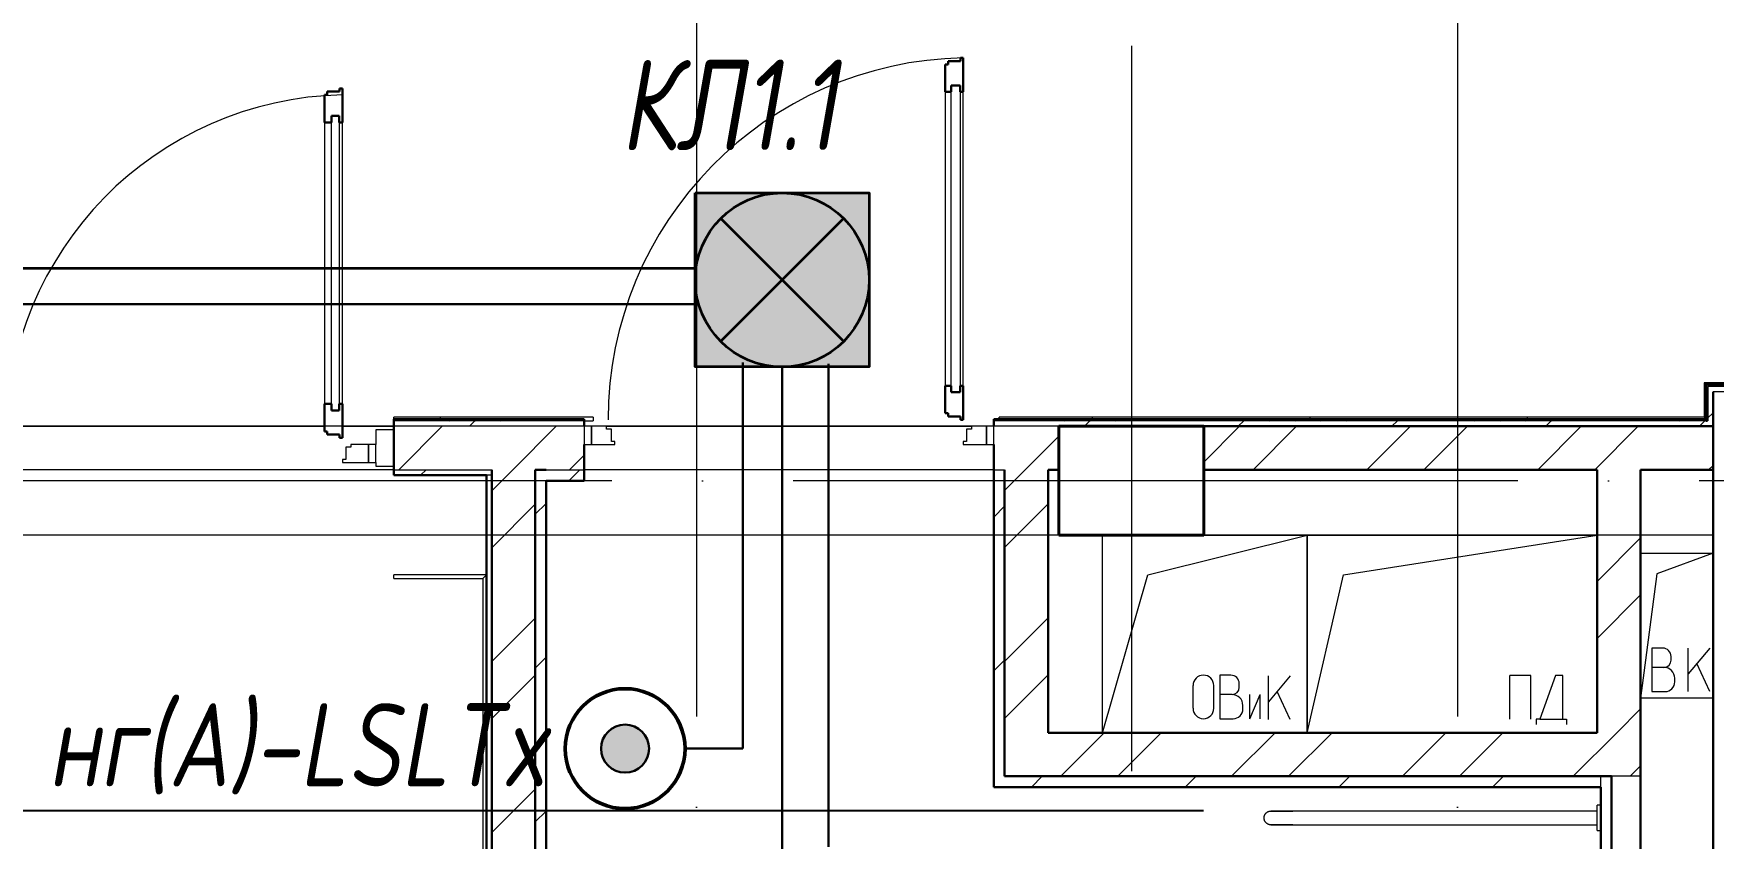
# Model space of a CAD drawing. Header units: millimetres. Extents: x -404508 to 361533, y -175093 to 31861.
# Drawn here: x -6242 to -1606, y -146669 to -144450 of the extents above; entities that cross this region are included whole.
import ezdxf
from ezdxf import colors
from ezdxf.entities.mleader import LeaderData, LeaderLine
from ezdxf.math import Vec2, Vec3

# ---------------------------------------------------------------- set-up
doc = ezdxf.new("R2010")
doc.units = ezdxf.units.MM
doc.linetypes.add('ADSK_Линия сетки', pattern=[25, 20, -2.5, 0, -2.5])
doc.linetypes.add('ADSK_Сверху', pattern=[450, 300, -150])
for name, color, linetype, lineweight in [('-SBugo-СКД-Приборы', 1, 'Continuous', 30), ('E-Безопасность-G', 153, 'Continuous', 35), ('RC-Выноски', 7, 'Continuous', 0), ('Витраж', 7, 'Continuous', 9), ('Двери', 252, 'Continuous', 9), ('Линии', 7, 'Continuous', 9), ('лс', 5, 'Continuous', 30), ('Несущие колонны', 252, 'Continuous', 18), ('Обобщенные модели', 252, 'Continuous', 18), ('Ограждение', 252, 'Continuous', 9), ('Оси', 252, 'Continuous', 9), ('Перекрытие', 252, 'Continuous', 18), ('Примечания', 7, 'Continuous', 25), ('Стены внутренние', 7, 'Continuous', 18), ('Стены наружные', 7, 'Continuous', 18), ('Стены штриховка', 7, 'Continuous', 9)]:
    doc.layers.add(name, color=color, linetype=linetype, lineweight=lineweight)
doc.layers.add('Двери открывание', color=7, linetype='Continuous', lineweight=9, true_color=0xc0c0c0)
doc.styles.add('RubezhCAD', font='', dxfattribs={"oblique": 10})
doc.styles.get('RubezhCAD').set_extended_font_data('GOST type A')
pattern_1 = [(0, (-32119.8, 96), (0, 600), []), (90, (-32119.8, 96), (-600, 4e-14), [])]

# ---------------------------------------------------------------- blocks, each defined once
blk = doc.blocks.new('кнопка')
at = {"layer": '-SBugo-СКД-Приборы', "linetype": 'ByBlock', "ltscale": 100}
h = blk.add_hatch(color=256, dxfattribs=at)
edge = h.paths.add_edge_path()
edge.add_ellipse((0, 0), major_axis=(-46.8, 46.8), ratio=1, start_angle=0, end_angle=360)
at = {"layer": '-SBugo-СКД-Приборы', "lineweight": 50}
blk.add_circle((0, 0), 165.4, dxfattribs=at)
at = {"layer": '-SBugo-СКД-Приборы', "linetype": 'ByBlock', "ltscale": 100}
blk.add_ellipse((0, 0), major_axis=(-46.8, 46.8), ratio=1, start_param=3.926991, end_param=10.210176, dxfattribs=at)
blk = doc.blocks.new('Коридорная лампа')
at = {"ltscale": 100, "true_color": 0xffffff}
h = blk.add_hatch(color=7, dxfattribs=at)
h.dxf.hatch_style = 1
h.paths.add_polyline_path([(-40, 20), (0, 20), (0, -20), (-40, -20)])
at = {"color": 5, "lineweight": 35}
for p, q in [((-34, 14), (-6, -14)), ((-6, 14), (-34, -14))]:
    blk.add_line(p, q, dxfattribs=at)
at = {"color": 5, "lineweight": 35, "ltscale": 100}
blk.add_lwpolyline([(-40, 20), (0, 20), (0, -20), (-40, -20)], close=True, dxfattribs=at)
at = {"color": 5, "lineweight": 35}
blk.add_circle((-20, 0), 20, dxfattribs=at)
blk = doc.blocks.new('1 этаж')
at = {"layer": 'Ограждение', "true_color": 0x636466}
h = blk.add_hatch(dxfattribs=at)
h.set_pattern_fill('FP_25', color=251, style=0, pattern_type=2)
h.set_pattern_definition(pattern_1)
h.paths.add_polyline_path([(-15070.8, -13728.7), (-13040.8, -13728.7), (-13040.8, -13723.7), (-15075.8, -13723.7)])
h = blk.add_hatch(dxfattribs=at)
h.set_pattern_fill('FP_25', color=251, style=0, pattern_type=2)
h.set_pattern_definition(pattern_1)
h.paths.add_polyline_path([(-18140.8, -13828.7), (-18140.8, -13818.7), (-18690.8, -13818.7), (-18690.8, -13823.7), (-18165.8, -13823.7), (-18165.8, -13828.7)])
h = blk.add_hatch(dxfattribs=at)
h.set_pattern_fill('FP_25', color=251, style=0, pattern_type=2)
h.set_pattern_definition(pattern_1)
h.paths.add_polyline_path([(-15070.8, -13823.7), (-15075.8, -13818.7), (-17020.8, -13818.7), (-17020.8, -13823.7), (-15072.5, -13823.7)])
h = blk.add_hatch(dxfattribs=at)
h.set_pattern_fill('FP_25', color=251, style=0, pattern_type=2)
h.set_pattern_definition(pattern_1)
h.paths.add_polyline_path([(-18445.8, -17463.7), (-18435.8, -17453.7), (-18435.8, -14253.7), (-18445.8, -14263.7), (-18445.8, -17356.4)])
at = {"color": 251, "lineweight": 18, "true_color": 0x636466}
for p, q in [((-16735.8, -14688.7), (-16735.8, -14143.7)), ((-16610.8, -14252.9), (-16170.8, -14143.7)), ((-16455.8, -14143.7), (-16170.8, -14143.7)), ((-16170.8, -14143.7), (-16170.8, -14688.7)), ((-16170.8, -14688.7), (-16170.8, -14143.7)), ((-16170.8, -14143.7), (-15370.8, -14143.7)), ((-16070.8, -14252.9), (-15370.8, -14143.7)), ((-15250.8, -14193.7), (-15050.8, -14193.7)), ((-15050.8, -14193.7), (-15206.4, -14250.3)), ((-16735.8, -14688.7), (-16610.8, -14252.9)), ((-16170.8, -14688.7), (-16070.8, -14252.9)), ((-15206.4, -14250.3), (-15250.8, -14593.7)), ((-15189.9, -14455.2), (-15219.9, -14455.2)), ((-15219.9, -14455.2), (-15219.9, -14575.2)), ((-15059.9, -14455.2), (-15119.9, -14526.7)), ((-15119.9, -14575.2), (-15119.9, -14455.2)), ((-15186.5, -14508.5), (-15219.9, -14508.5)), ((-15166.5, -14488.5), (-15166.5, -14478.5)), ((-15059.9, -14575.2), (-15095.9, -14498)), ((-16381.7, -14530.1), (-16411.7, -14530.1)), ((-16411.7, -14530.1), (-16411.7, -14650.1)), ((-16358.3, -14563.4), (-16358.3, -14553.4)), ((-16217.5, -14532.1), (-16277.5, -14603.6)), ((-16277.5, -14652.1), (-16277.5, -14532.1)), ((-15554.1, -14531.1), (-15611.5, -14531.1)), ((-15611.5, -14651.1), (-15611.5, -14531.1)), ((-15554.1, -14651.1), (-15554.1, -14531.1)), ((-15485.2, -14531.1), (-15528.9, -14651.1)), ((-15465.6, -14531.1), (-15485.2, -14531.1)), ((-15465.6, -14651.1), (-15465.6, -14531.1)), ((-15156.5, -14548.5), (-15156.5, -14538.5)), ((-16485.9, -14621.4), (-16485.9, -14558.7)), ((-16428.5, -14621.4), (-16428.5, -14558.7)), ((-16378.3, -14583.4), (-16411.7, -14583.4)), ((-16329.2, -14650.1), (-16300.5, -14583.4)), ((-16329.2, -14650.1), (-16329.2, -14583.4)), ((-16300.5, -14650.1), (-16300.5, -14583.4)), ((-16217.5, -14652.1), (-16253.5, -14575)), ((-15050.8, -14593.7), (-15250.8, -14593.7)), ((-15219.9, -14575.2), (-15183.2, -14575.2)), ((-16348.3, -14623.4), (-16348.3, -14613.4)), ((-16411.7, -14650.1), (-16375, -14650.1)), ((-15538.9, -14651.1), (-15538.9, -14666.1)), ((-15528.9, -14651.1), (-15538.9, -14651.1)), ((-15528.9, -14651.1), (-15465.6, -14651.1)), ((-15465.6, -14651.1), (-15455.6, -14651.1)), ((-15455.6, -14651.1), (-15455.6, -14666.1))]:
    blk.add_line(p, q, dxfattribs=at)
for centre, radius, start, end in [((-15189.9, -14478.5), 23.3, 0, 90), ((-15186.5, -14488.5), 20, 270, 0), ((-15186.5, -14538.5), 30, 0, 90), ((-16457.2, -14558.7), 28.7, 0, 180), ((-16381.7, -14553.4), 23.3, 0, 90), ((-15183.2, -14548.5), 26.7, 270, 0), ((-16378.3, -14563.4), 20, 270, 0), ((-16378.3, -14613.4), 30, 0, 90), ((-16457.2, -14621.4), 28.7, 180, 0), ((-16375, -14623.4), 26.7, 270, 0)]:
    blk.add_arc(centre, radius, start, end, dxfattribs=at)
at = {"layer": 'Витраж', "color": 251, "lineweight": 18, "true_color": 0x636466}
for p, q in [((-18690.8, -13853.7), (-18740.8, -13853.7)), ((-18740.8, -13853.7), (-18740.8, -13893.7)), ((-18690.8, -13953.7), (-18690.8, -13853.7)), ((-18740.8, -13943.7), (-18740.8, -13953.7)), ((-18740.8, -13953.7), (-18690.8, -13953.7))]:
    blk.add_line(p, q, dxfattribs=at)
at = {"layer": 'Двери', "color": 251, "lineweight": 30, "true_color": 0x636466}
for p, q in [((-17127.8, -12836.7), (-17161.8, -12836.7)), ((-17161.8, -12836.7), (-17161.8, -12845.7)), ((-17119.8, -12827.7), (-17127.8, -12827.7)), ((-17127.8, -12827.7), (-17127.8, -12836.7)), ((-17119.8, -12921.7), (-17119.8, -12827.7)), ((-17161.8, -12845.7), (-17169.8, -12845.7)), ((-17169.8, -12845.7), (-17169.8, -12921.7)), ((-18874.8, -12929.7), (-18882.8, -12929.7)), ((-18882.8, -12929.7), (-18882.8, -13005.7)), ((-18840.8, -12920.7), (-18874.8, -12920.7)), ((-18874.8, -12920.7), (-18874.8, -12929.7)), ((-18832.8, -12911.7), (-18840.8, -12911.7)), ((-18840.8, -12911.7), (-18840.8, -12920.7)), ((-18832.8, -13005.7), (-18832.8, -12911.7)), ((-17169.8, -12921.7), (-17152.8, -12921.7)), ((-17152.8, -12921.7), (-17152.8, -12903.7)), ((-17152.8, -12903.7), (-17128.8, -12903.7)), ((-17128.8, -12903.7), (-17128.8, -12921.7)), ((-17128.8, -12921.7), (-17119.8, -12921.7)), ((-18882.8, -13005.7), (-18862.8, -13005.7)), ((-18862.8, -13005.7), (-18862.8, -12987.7)), ((-18862.8, -12987.7), (-18841.8, -12987.7)), ((-18841.8, -12987.7), (-18841.8, -13005.7)), ((-18841.8, -13005.7), (-18832.8, -13005.7)), ((-17169.8, -13731.7), (-17169.8, -13807.7)), ((-17169.8, -13731.7), (-17152.8, -13731.7)), ((-17152.8, -13731.7), (-17152.8, -13749.7)), ((-17152.8, -13749.7), (-17128.8, -13749.7)), ((-17128.8, -13731.7), (-17119.8, -13731.7)), ((-17128.8, -13749.7), (-17128.8, -13731.7)), ((-17119.8, -13825.7), (-17119.8, -13731.7)), ((-18882.8, -13781.7), (-18882.8, -13857.7)), ((-18882.8, -13781.7), (-18862.8, -13781.7)), ((-18862.8, -13781.7), (-18862.8, -13799.7)), ((-18862.8, -13799.7), (-18841.8, -13799.7)), ((-18841.8, -13781.7), (-18832.8, -13781.7)), ((-18841.8, -13799.7), (-18841.8, -13781.7)), ((-18832.8, -13875.7), (-18832.8, -13781.7)), ((-17169.8, -13807.7), (-17161.8, -13807.7)), ((-17161.8, -13807.7), (-17161.8, -13816.7)), ((-18882.8, -13857.7), (-18874.8, -13857.7)), ((-18874.8, -13857.7), (-18874.8, -13866.7)), ((-17161.8, -13816.7), (-17127.8, -13816.7)), ((-17127.8, -13816.7), (-17127.8, -13825.7)), ((-17127.8, -13825.7), (-17119.8, -13825.7)), ((-18874.8, -13866.7), (-18840.8, -13866.7)), ((-18840.8, -13866.7), (-18840.8, -13875.7)), ((-18840.8, -13875.7), (-18832.8, -13875.7))]:
    blk.add_line(p, q, dxfattribs=at)
at = {"layer": 'Двери', "color": 251, "true_color": 0x636466}
for p, q in [((-17169.8, -12921.7), (-17169.8, -13731.7)), ((-17152.8, -13749.7), (-17152.8, -12903.7)), ((-17152.8, -12903.7), (-17128.8, -12903.7)), ((-17128.8, -12903.7), (-17128.8, -13749.7)), ((-17119.8, -13731.7), (-17119.8, -12921.7)), ((-18882.8, -13005.7), (-18882.8, -13781.7)), ((-18862.8, -13799.7), (-18862.8, -12987.7)), ((-18862.8, -12987.7), (-18841.8, -12987.7)), ((-18841.8, -12987.7), (-18841.8, -13799.7)), ((-18832.8, -13781.7), (-18832.8, -13005.7)), ((-17128.8, -13749.7), (-17152.8, -13749.7)), ((-18841.8, -13799.7), (-18862.8, -13799.7)), ((-18165.8, -13843.7), (-18165.8, -13893.7)), ((-18145.8, -13843.7), (-18165.8, -13843.7)), ((-18145.8, -13893.7), (-18145.8, -13843.7)), ((-18104.8, -13843.7), (-18145.8, -13843.7)), ((-18145.8, -13843.7), (-18145.8, -13893.7)), ((-18104.8, -13851.7), (-18104.8, -13843.7)), ((-18090.8, -13851.7), (-18104.8, -13851.7)), ((-18090.8, -13885.7), (-18090.8, -13851.7)), ((-17096.8, -13851.7), (-17110.8, -13851.7)), ((-17110.8, -13851.7), (-17110.8, -13885.7)), ((-17096.8, -13843.7), (-17096.8, -13851.7)), ((-17055.8, -13843.7), (-17096.8, -13843.7)), ((-17035.8, -13843.7), (-17055.8, -13843.7)), ((-17055.8, -13843.7), (-17055.8, -13893.7)), ((-17055.8, -13893.7), (-17055.8, -13843.7)), ((-17035.8, -13893.7), (-17035.8, -13843.7)), ((-18809.8, -13901.7), (-18823.8, -13901.7)), ((-18823.8, -13901.7), (-18823.8, -13935.7)), ((-18809.8, -13893.7), (-18809.8, -13901.7)), ((-18760.8, -13893.7), (-18809.8, -13893.7)), ((-18740.8, -13893.7), (-18760.8, -13893.7)), ((-18760.8, -13893.7), (-18760.8, -13943.7)), ((-18760.8, -13943.7), (-18760.8, -13893.7)), ((-18740.8, -13943.7), (-18740.8, -13893.7)), ((-18165.8, -13893.7), (-18145.8, -13893.7)), ((-18145.8, -13893.7), (-18081.8, -13893.7)), ((-18081.8, -13885.7), (-18090.8, -13885.7)), ((-18081.8, -13893.7), (-18081.8, -13885.7)), ((-17110.8, -13885.7), (-17119.8, -13885.7)), ((-17119.8, -13885.7), (-17119.8, -13893.7)), ((-17119.8, -13893.7), (-17055.8, -13893.7)), ((-17055.8, -13893.7), (-17035.8, -13893.7)), ((-18823.8, -13935.7), (-18832.8, -13935.7)), ((-18832.8, -13935.7), (-18832.8, -13943.7)), ((-18832.8, -13943.7), (-18760.8, -13943.7)), ((-18760.8, -13943.7), (-18740.8, -13943.7))]:
    blk.add_line(p, q, dxfattribs=at)
at = {"layer": 'Двери открывание', "color": 251, "true_color": 0x636466}
for centre, radius, start in [((-17101.8, -13825.7), 998, 91.0334), ((-18814.8, -13875.7), 946, 91.0903)]:
    blk.add_arc(centre, radius, start, 180, dxfattribs=at)
at = {"layer": 'Линии', "color": 251, "linetype": 'ADSK_Сверху', "ltscale": 100, "true_color": 0x636466}
for p, q in [((-15050.8, -13843.7), (-48260.8, -13843.7)), ((-15050.8, -14143.7), (-48260.8, -14143.7))]:
    blk.add_line(p, q, dxfattribs=at)
at = {"layer": 'Несущие колонны', "color": 251, "lineweight": 40, "true_color": 0x636466}
for p, q in [((-16855.8, -13843.7), (-16455.8, -13843.7)), ((-16855.8, -14143.7), (-16855.8, -13843.7)), ((-16455.8, -13843.7), (-16855.8, -13843.7)), ((-16455.8, -13843.7), (-16455.8, -14143.7)), ((-16455.8, -14143.7), (-16455.8, -13843.7)), ((-16855.8, -13963.7), (-16855.8, -14143.7)), ((-16455.8, -14143.7), (-16855.8, -14143.7)), ((-16855.8, -14143.7), (-16455.8, -14143.7))]:
    blk.add_line(p, q, dxfattribs=at)
at = {"layer": 'Несущие колонны', "color": 251, "true_color": 0x636466}
blk.add_line((-16855.8, -13843.7), (-16855.8, -13963.7), dxfattribs=at)
at = {"layer": 'Обобщенные модели', "color": 251, "true_color": 0x636466}
for p, q in [((-15370.8, -14904.7), (-16210.8, -14904.7)), ((-15370.8, -14958.7), (-15370.8, -14888.7)), ((-15360.8, -14888.7), (-15370.8, -14888.7)), ((-16210.8, -14942.7), (-15370.8, -14942.7)), ((-15370.8, -14958.7), (-15360.8, -14958.7))]:
    blk.add_line(p, q, dxfattribs=at)
at = {"layer": 'Обобщенные модели', "color": 251, "true_color": 0x636466, "flags": 128}
for points in [[(-16289.8, -14923.7), (-16289.8, -14923), (-16289.7, -14922.2), (-16289.7, -14921.5), (-16289.6, -14920.7), (-16289.4, -14920), (-16289.3, -14919.2), (-16289.1, -14918.5), (-16288.8, -14917.8), (-16288.6, -14917), (-16288.3, -14916.3), (-16288, -14915.6), (-16287.7, -14915), (-16287.3, -14914.3), (-16286.9, -14913.6), (-16286.5, -14913), (-16286, -14912.4), (-16285.6, -14911.8), (-16285.1, -14911.2), (-16284.6, -14910.6), (-16284, -14910.1), (-16283.5, -14909.6), (-16282.9, -14909.1), (-16282.3, -14908.6), (-16281.7, -14908.2), (-16281.1, -14907.7), (-16280.4, -14907.3), (-16279.8, -14907), (-16279.1, -14906.6), (-16278.4, -14906.3), (-16277.7, -14906), (-16277, -14905.8), (-16276.2, -14905.5), (-16275.5, -14905.3), (-16274.8, -14905.2), (-16274, -14905), (-16273.3, -14904.9), (-16272.5, -14904.8), (-16271.8, -14904.8), (-16271, -14904.7), (-16270.8, -14904.7)], [(-16270.8, -14942.7), (-16271.6, -14942.7), (-16272.3, -14942.7), (-16273.1, -14942.6), (-16273.8, -14942.5), (-16274.6, -14942.4), (-16275.3, -14942.2), (-16276.1, -14942), (-16276.8, -14941.8), (-16277.5, -14941.5), (-16278.2, -14941.2), (-16278.9, -14940.9), (-16279.6, -14940.6), (-16280.2, -14940.2), (-16280.9, -14939.8), (-16281.5, -14939.4), (-16282.1, -14939), (-16282.7, -14938.5), (-16283.3, -14938), (-16283.9, -14937.5), (-16284.4, -14937), (-16284.9, -14936.4), (-16285.4, -14935.8), (-16285.9, -14935.2), (-16286.4, -14934.6), (-16286.8, -14934), (-16287.2, -14933.3), (-16287.6, -14932.7), (-16287.9, -14932), (-16288.2, -14931.3), (-16288.5, -14930.6), (-16288.8, -14929.9), (-16289, -14929.2), (-16289.2, -14928.4), (-16289.4, -14927.7), (-16289.5, -14927), (-16289.6, -14926.2), (-16289.7, -14925.5), (-16289.8, -14924.7), (-16289.8, -14923.9), (-16289.8, -14923.7)], [(-16210.8, -14904.7), (-16213.2, -14904.7), (-16215.6, -14904.7), (-16218, -14904.7), (-16220.4, -14904.7), (-16222.7, -14904.7), (-16225.1, -14904.7), (-16227.4, -14904.7), (-16229.7, -14904.7), (-16231.9, -14904.7), (-16234.2, -14904.7), (-16236.4, -14904.7), (-16238.5, -14904.7), (-16240.6, -14904.7), (-16242.7, -14904.7), (-16244.7, -14904.7), (-16246.6, -14904.7), (-16248.5, -14904.7), (-16250.4, -14904.7), (-16252.1, -14904.7), (-16253.8, -14904.7), (-16255.5, -14904.7), (-16257, -14904.7), (-16258.5, -14904.7), (-16260, -14904.7), (-16261.3, -14904.7), (-16262.5, -14904.7), (-16263.7, -14904.7), (-16264.8, -14904.7), (-16265.8, -14904.7), (-16266.7, -14904.7), (-16267.5, -14904.7), (-16268.3, -14904.7), (-16268.9, -14904.7), (-16269.5, -14904.7), (-16269.9, -14904.7), (-16270.3, -14904.7), (-16270.6, -14904.7), (-16270.7, -14904.7), (-16270.8, -14904.7), (-16270.8, -14904.7)], [(-16270.8, -14904.7), (-16270.8, -14904.7), (-16270.6, -14904.7), (-16270.4, -14904.7), (-16270, -14904.7), (-16269.6, -14904.7), (-16269.1, -14904.7), (-16268.5, -14904.7), (-16267.8, -14904.7), (-16267, -14904.7), (-16266.1, -14904.7), (-16265.1, -14904.7), (-16264, -14904.7), (-16262.9, -14904.7), (-16261.6, -14904.7), (-16260.3, -14904.7), (-16258.9, -14904.7), (-16257.5, -14904.7), (-16255.9, -14904.7), (-16254.3, -14904.7), (-16252.6, -14904.7), (-16250.8, -14904.7), (-16249, -14904.7), (-16247.2, -14904.7), (-16245.2, -14904.7), (-16243.2, -14904.7), (-16241.2, -14904.7), (-16239.1, -14904.7), (-16236.9, -14904.7), (-16234.8, -14904.7), (-16232.5, -14904.7), (-16230.3, -14904.7), (-16228, -14904.7), (-16225.7, -14904.7), (-16223.4, -14904.7), (-16221, -14904.7), (-16218.6, -14904.7), (-16216.2, -14904.7), (-16213.8, -14904.7), (-16211.4, -14904.7), (-16210.8, -14904.7)], [(-16210.8, -14942.7), (-16213.2, -14942.7), (-16215.6, -14942.7), (-16218, -14942.7), (-16220.4, -14942.7), (-16222.7, -14942.7), (-16225.1, -14942.7), (-16227.4, -14942.7), (-16229.7, -14942.7), (-16231.9, -14942.7), (-16234.2, -14942.7), (-16236.4, -14942.7), (-16238.5, -14942.7), (-16240.6, -14942.7), (-16242.7, -14942.7), (-16244.7, -14942.7), (-16246.6, -14942.7), (-16248.5, -14942.7), (-16250.4, -14942.7), (-16252.1, -14942.7), (-16253.8, -14942.7), (-16255.5, -14942.7), (-16257, -14942.7), (-16258.5, -14942.7), (-16260, -14942.7), (-16261.3, -14942.7), (-16262.5, -14942.7), (-16263.7, -14942.7), (-16264.8, -14942.7), (-16265.8, -14942.7), (-16266.7, -14942.7), (-16267.5, -14942.7), (-16268.3, -14942.7), (-16268.9, -14942.7), (-16269.5, -14942.7), (-16269.9, -14942.7), (-16270.3, -14942.7), (-16270.6, -14942.7), (-16270.7, -14942.7), (-16270.8, -14942.7), (-16270.8, -14942.7)], [(-16270.8, -14942.7), (-16270.8, -14942.7), (-16270.6, -14942.7), (-16270.4, -14942.7), (-16270, -14942.7), (-16269.6, -14942.7), (-16269.1, -14942.7), (-16268.5, -14942.7), (-16267.8, -14942.7), (-16267, -14942.7), (-16266.1, -14942.7), (-16265.1, -14942.7), (-16264, -14942.7), (-16262.9, -14942.7), (-16261.6, -14942.7), (-16260.3, -14942.7), (-16258.9, -14942.7), (-16257.5, -14942.7), (-16255.9, -14942.7), (-16254.3, -14942.7), (-16252.6, -14942.7), (-16250.8, -14942.7), (-16249, -14942.7), (-16247.2, -14942.7), (-16245.2, -14942.7), (-16243.2, -14942.7), (-16241.2, -14942.7), (-16239.1, -14942.7), (-16236.9, -14942.7), (-16234.8, -14942.7), (-16232.5, -14942.7), (-16230.3, -14942.7), (-16228, -14942.7), (-16225.7, -14942.7), (-16223.4, -14942.7), (-16221, -14942.7), (-16218.6, -14942.7), (-16216.2, -14942.7), (-16213.8, -14942.7), (-16211.4, -14942.7), (-16210.8, -14942.7)]]:
    blk.add_lwpolyline(points, dxfattribs=at)
at = {"layer": 'Ограждение', "color": 251, "true_color": 0x636466}
for p, q in [((-13040.8, -13723.7), (-15075.8, -13723.7)), ((-15075.8, -13723.7), (-15070.8, -13728.7)), ((-15075.8, -13723.7), (-15075.8, -13818.7)), ((-18690.8, -13823.7), (-18690.8, -13818.7)), ((-18140.8, -13818.7), (-18690.8, -13818.7)), ((-18165.8, -13828.7), (-18140.8, -13828.7)), ((-18140.8, -13818.7), (-18140.8, -13828.7)), ((-17020.8, -13823.7), (-17020.8, -13818.7)), ((-15075.8, -13818.7), (-17020.8, -13818.7)), ((-15075.8, -13818.7), (-15070.8, -13823.7)), ((-18690.8, -14263.7), (-18690.8, -14253.7)), ((-18435.8, -14253.7), (-18690.8, -14253.7)), ((-18690.8, -14263.7), (-18445.8, -14263.7)), ((-18435.8, -14253.7), (-18445.8, -14263.7)), ((-18445.8, -14263.7), (-18445.8, -17463.7))]:
    blk.add_line(p, q, dxfattribs=at)
at = {"layer": 'Оси', "color": 251, "linetype": 'ADSK_Линия сетки', "ltscale": 100, "true_color": 0x636466}
for p, q in [((-16655.8, 32206.9), (-16655.8, -33769.9)), ((-17855.8, -2643.7), (-17855.8, -33769.9)), ((-15755.8, -2643.7), (-15755.8, -32499.9)), ((4411.5, -13993.7), (-72528.1, -13993.7))]:
    blk.add_line(p, q, dxfattribs=at)
at = {"layer": 'Перекрытие', "color": 251, "ltscale": 100, "true_color": 0x636466}
for p, q in [((-15250.8, -14193.7), (-15050.8, -14193.7)), ((-15050.8, -14593.7), (-15250.8, -14593.7))]:
    blk.add_line(p, q, dxfattribs=at)
at = {"layer": 'Стены внутренние', "color": 251, "true_color": 0x636466}
blk.add_line((-13040.8, -13748.7), (-15050.8, -13748.7), dxfattribs=at)
at = {"layer": 'Стены внутренние', "color": 251, "lineweight": 30, "true_color": 0x636466}
blk.add_line((-15050.8, -13963.7), (-15050.8, -17043.7), dxfattribs=at)
at = {"layer": 'Стены наружные', "color": 251, "lineweight": 30, "true_color": 0x636466}
for p, q in [((-13025.8, -13728.7), (-15070.8, -13728.7)), ((-15070.8, -13728.7), (-15070.8, -13823.7)), ((-15065.8, -13733.7), (-15065.8, -13828.7)), ((-15050.8, -13963.7), (-15050.8, -13748.7)), ((-18690.8, -13823.7), (-18690.8, -13978.7)), ((-18165.8, -13823.7), (-18690.8, -13823.7)), ((-18165.8, -13843.7), (-18165.8, -13823.7)), ((-17035.8, -13823.7), (-17035.8, -13843.7)), ((-15070.8, -13823.7), (-17035.8, -13823.7)), ((-16855.8, -13843.7), (-15050.8, -13843.7)), ((-16455.8, -13843.7), (-16455.8, -13963.7)), ((-15065.8, -13828.7), (-15070.8, -13828.7)), ((-18165.8, -13993.7), (-18165.8, -13893.7)), ((-17035.8, -13893.7), (-17035.8, -14838.7)), ((-18690.8, -13978.7), (-18435.8, -13978.7)), ((-18435.8, -13978.7), (-18435.8, -17178.7)), ((-18420.8, -13963.7), (-18420.8, -17163.7)), ((-18300.8, -13963.7), (-18270.8, -13963.7)), ((-18300.8, -16863.7), (-18300.8, -13963.7)), ((-18270.8, -16833.7), (-18270.8, -13993.7)), ((-18270.8, -13993.7), (-18165.8, -13993.7)), ((-17005.8, -13963.7), (-17005.8, -14808.7)), ((-16885.8, -13963.7), (-16855.8, -13963.7)), ((-16885.8, -14688.7), (-16885.8, -13963.7)), ((-16455.8, -13963.7), (-15370.8, -13963.7)), ((-15370.8, -13963.7), (-15370.8, -14688.7)), ((-15250.8, -13963.7), (-15050.8, -13963.7)), ((-15250.8, -16943.7), (-15250.8, -13963.7)), ((-15370.8, -14688.7), (-16885.8, -14688.7)), ((-17005.8, -14808.7), (-15330.8, -14808.7)), ((-15330.8, -14808.7), (-15330.8, -16863.7)), ((-17035.8, -14838.7), (-15360.8, -14838.7)), ((-15360.8, -14838.7), (-15360.8, -16833.7))]:
    blk.add_line(p, q, dxfattribs=at)
at = {"layer": 'Стены наружные', "color": 251, "linetype": 'Continuous', "lineweight": 9, "true_color": 0x636466}
for p, q in [((-15070.8, -13755.5), (-15065.8, -13750.5)), ((-15065.8, -13821.3), (-15050.8, -13806.3)), ((-18679.5, -13828.7), (-18674.5, -13823.7)), ((-18677.5, -13963.7), (-18557.5, -13843.7)), ((-18608.8, -13828.7), (-18603.8, -13823.7)), ((-18538.1, -13828.7), (-18533.1, -13823.7)), ((-18482.4, -13843.7), (-18467.4, -13828.7)), ((-18467.4, -13828.7), (-18462.4, -13823.7)), ((-18396.7, -13828.7), (-18391.7, -13823.7)), ((-18363.2, -13963.7), (-18243.2, -13843.7)), ((-18326, -13828.7), (-18321, -13823.7)), ((-18255.3, -13828.7), (-18250.3, -13823.7)), ((-18184.5, -13828.7), (-18179.5, -13823.7)), ((-16982.5, -13828.7), (-16977.5, -13823.7)), ((-16911.8, -13828.7), (-16906.8, -13823.7)), ((-16841, -13828.7), (-16836, -13823.7)), ((-16785.3, -13843.7), (-16770.3, -13828.7)), ((-16770.3, -13828.7), (-16765.3, -13823.7)), ((-16699.6, -13828.7), (-16694.6, -13823.7)), ((-16628.9, -13828.7), (-16623.9, -13823.7)), ((-16558.2, -13828.7), (-16553.2, -13823.7)), ((-16487.5, -13828.7), (-16482.5, -13823.7)), ((-16455.8, -13942.2), (-16357.4, -13843.7)), ((-16416.8, -13828.7), (-16411.8, -13823.7)), ((-16361.1, -13843.7), (-16346.1, -13828.7)), ((-16346.1, -13828.7), (-16341.1, -13823.7)), ((-16320.2, -13963.7), (-16200.2, -13843.7)), ((-16275.4, -13828.7), (-16270.4, -13823.7)), ((-16204.6, -13828.7), (-16199.6, -13823.7)), ((-16133.9, -13828.7), (-16128.9, -13823.7)), ((-16063.2, -13828.7), (-16058.2, -13823.7)), ((-16005.9, -13963.7), (-15885.9, -13843.7)), ((-15992.5, -13828.7), (-15987.5, -13823.7)), ((-15936.8, -13843.7), (-15921.8, -13828.7)), ((-15921.8, -13828.7), (-15916.8, -13823.7)), ((-15851.1, -13828.7), (-15846.1, -13823.7)), ((-15848.7, -13963.7), (-15728.7, -13843.7)), ((-15780.4, -13828.7), (-15775.4, -13823.7)), ((-15709.7, -13828.7), (-15704.7, -13823.7)), ((-15639, -13828.7), (-15634, -13823.7)), ((-15568.3, -13828.7), (-15563.3, -13823.7)), ((-15534.4, -13963.7), (-15414.4, -13843.7)), ((-15512.5, -13843.7), (-15497.5, -13828.7)), ((-15497.5, -13828.7), (-15492.5, -13823.7)), ((-15426.8, -13828.7), (-15421.8, -13823.7)), ((-15377.3, -13963.7), (-15257.3, -13843.7)), ((-15356.1, -13828.7), (-15351.1, -13823.7)), ((-15285.4, -13828.7), (-15280.4, -13823.7)), ((-15214.7, -13828.7), (-15209.7, -13823.7)), ((-15144, -13828.7), (-15139, -13823.7)), ((-15088.3, -13843.7), (-15073.3, -13828.7)), ((-15073.3, -13828.7), (-15070.8, -13826.3)), ((-15070.8, -13826.3), (-15065.8, -13821.3)), ((-16948.8, -13963.7), (-16855.8, -13870.7)), ((-18206.1, -13963.7), (-18165.8, -13923.5)), ((-15063, -13963.7), (-15050.8, -13951.6)), ((-18617.4, -13978.7), (-18602.4, -13963.7)), ((-18420.8, -14021.3), (-18363.2, -13963.7)), ((-18208.1, -13993.7), (-18178.1, -13963.7)), ((-17005.8, -14020.7), (-16948.8, -13963.7)), ((-18420.8, -14178.5), (-18300.8, -14058.5)), ((-18300.8, -14086.4), (-18270.8, -14056.4)), ((-17035.8, -14094.2), (-17005.8, -14064.2)), ((-17005.8, -14177.9), (-16885.8, -14057.9)), ((-15370.8, -14271.6), (-15250.8, -14151.6)), ((-15370.8, -14428.7), (-15250.8, -14308.7)), ((-18420.8, -14492.8), (-18300.8, -14372.8)), ((-17005.8, -14492.2), (-16885.8, -14372.2)), ((-18300.8, -14510.7), (-18270.8, -14480.7)), ((-17035.8, -14518.5), (-17005.8, -14488.5)), ((-18420.8, -14649.9), (-18300.8, -14529.9)), ((-17005.8, -14649.3), (-16885.8, -14529.3)), ((-15316.5, -14688.7), (-15250.8, -14623)), ((-16850.9, -14808.7), (-16730.9, -14688.7)), ((-16693.7, -14808.7), (-16573.7, -14688.7)), ((-16379.4, -14808.7), (-16259.4, -14688.7)), ((-16222.3, -14808.7), (-16102.3, -14688.7)), ((-15908, -14808.7), (-15788, -14688.7)), ((-15750.8, -14808.7), (-15630.8, -14688.7)), ((-15436.5, -14808.7), (-15316.5, -14688.7)), ((-15279.4, -14808.7), (-15250.8, -14780.2)), ((-16931.8, -14838.7), (-16901.8, -14808.7)), ((-16507.5, -14838.7), (-16477.5, -14808.7)), ((-16083.3, -14838.7), (-16053.3, -14808.7)), ((-15659, -14838.7), (-15629, -14808.7)), ((-18420.8, -14964.2), (-18300.8, -14844.2)), ((-18300.8, -14934.9), (-18270.8, -14904.9))]:
    blk.add_line(p, q, dxfattribs=at)
at = {"layer": 'Стены наружные', "color": 251, "true_color": 0x636466}
for p, q in [((-20098.8, -13843.7), (-18882.8, -13843.7)), ((-18832.8, -13843.7), (-18690.8, -13843.7)), ((-18104.8, -13843.7), (-17096.8, -13843.7)), ((-16855.8, -13963.7), (-16855.8, -13843.7)), ((-18690.8, -13963.7), (-22290.8, -13963.7)), ((-17035.8, -13963.7), (-18165.8, -13963.7))]:
    blk.add_line(p, q, dxfattribs=at)
at = {"layer": 'Стены штриховка', "color": 251, "true_color": 0x636466}
for p, q in [((-13025.8, -13733.7), (-15065.8, -13733.7)), ((-18165.8, -13828.7), (-18690.8, -13828.7)), ((-18165.8, -13843.7), (-18690.8, -13843.7)), ((-15070.8, -13828.7), (-17035.8, -13828.7)), ((-16855.8, -13843.7), (-17035.8, -13843.7)), ((-18690.8, -13963.7), (-18420.8, -13963.7)), ((-18420.8, -13978.7), (-18435.8, -13978.7)), ((-18270.8, -13963.7), (-18165.8, -13963.7)), ((-17035.8, -13963.7), (-17005.8, -13963.7)), ((-15360.8, -14838.7), (-15360.8, -14808.7)), ((-15250.8, -14808.7), (-15330.8, -14808.7))]:
    blk.add_line(p, q, dxfattribs=at)

msp = doc.modelspace()

# ---------------------------------------------------------------- linework, layer by layer
at = {"layer": 'E-Безопасность-G', "color": 5}
msp.add_line((-20389.9, -145096.4), (-4416.6, -145096.4), dxfattribs=at)
at = {"layer": 'лс', "color": 1}
for p, q in [((-4416.2, -145195.7), (-20264, -145195.7)), ((-4176.2, -145368.8), (-4176.2, -147795))]:
    msp.add_line(p, q, dxfattribs=at)
at = {"layer": 'лс', "color": 4}
for p, q in [((-4284.4, -146421.5), (-4284.4, -145357)), ((-4048.2, -146692.7), (-4048.2, -145360.2)), ((-4444.3, -146421.5), (-4284.4, -146421.5))]:
    msp.add_line(p, q, dxfattribs=at)

# ---------------------------------------------------------------- block references
msp.add_blockref('1 этаж', (13443.4, -131688.8))
at = {"color": 0, "transparency": 33554687, "xscale": 12, "yscale": 12, "zscale": 6}
msp.add_blockref('Коридорная лампа', (-3936.2, -145128.8), dxfattribs=at)
at = {"layer": 'лс', "color": 3, "ltscale": 100, "transparency": 33554687, "rotation": 90}
msp.add_blockref('кнопка', (-4609.7, -146421.5), dxfattribs=at)

# ---------------------------------------------------------------- texts
at = {"layer": 'Примечания', "ltscale": 100, "transparency": 33554687, "insert": (-4624.4, -144646.3), "char_height": 250, "width": 10064.647, "attachment_point": 4, "style": 'RubezhCAD'}
msp.add_mtext('КЛ1.1', dxfattribs=at)

# ---------------------------------------------------------------- leaders
at = {"layer": 'RC-Выноски', "linetype": 'Continuous', "ltscale": 15}
ml = msp.add_multileader_mtext('Standard', dxfattribs=at)
ml.set_content('{\\H0.91667x;РЦ1.1 -  U/UTP Cat.5e 4x2x0.52 нг(А)-LSLTx} ', color=256, style='RubezhCAD')
ml.set_leader_properties()
ml.build(insert=Vec2(0, 0))
ml.multileader.update_dxf_attribs({"has_text_frame": 1, "text_left_attachment_type": 6, "text_right_attachment_type": 6, "dogleg_length": 2, "arrow_head_size": 400, "scale": 100})
ctx = ml.context
ctx.base_point, ctx.scale, ctx.char_height, ctx.arrow_head_size, ctx.landing_gap_size, ctx.plane_origin = Vec3(-10083.4, -146592), 100, 250, 400, 100, Vec3(-544965.2, -182666.5)
ctx.left_attachment, ctx.right_attachment = 6, 6
notes = []
notes.append((ctx, [(0, (1, 1, 0), (-10283.4, -146592), (1, 0), 200, [(0, [(-11212.6, -145196.4)], 0, [])])]))
ctx.mtext.insert, ctx.mtext.width, ctx.mtext.flow_direction = Vec3(-9983.4, -146296.1), 3715.166, 5
for ctx, leaders in notes:
    for number, flags, end, landing, length, lines in leaders:
        leader = LeaderData()
        leader.index, (leader.has_last_leader_line, leader.has_dogleg_vector, leader.attachment_direction) = number, flags
        leader.last_leader_point, leader.dogleg_vector, leader.dogleg_length = Vec3(end), Vec3(landing), length
        for number, points, colour, breaks in lines:
            line = LeaderLine()
            line.index, line.vertices, line.color, line.breaks = number, Vec3.list(points), colors.encode_raw_color(colour), breaks
            leader.lines.append(line)
        ctx.leaders.append(leader)

doc.saveas('drawing.dxf')
